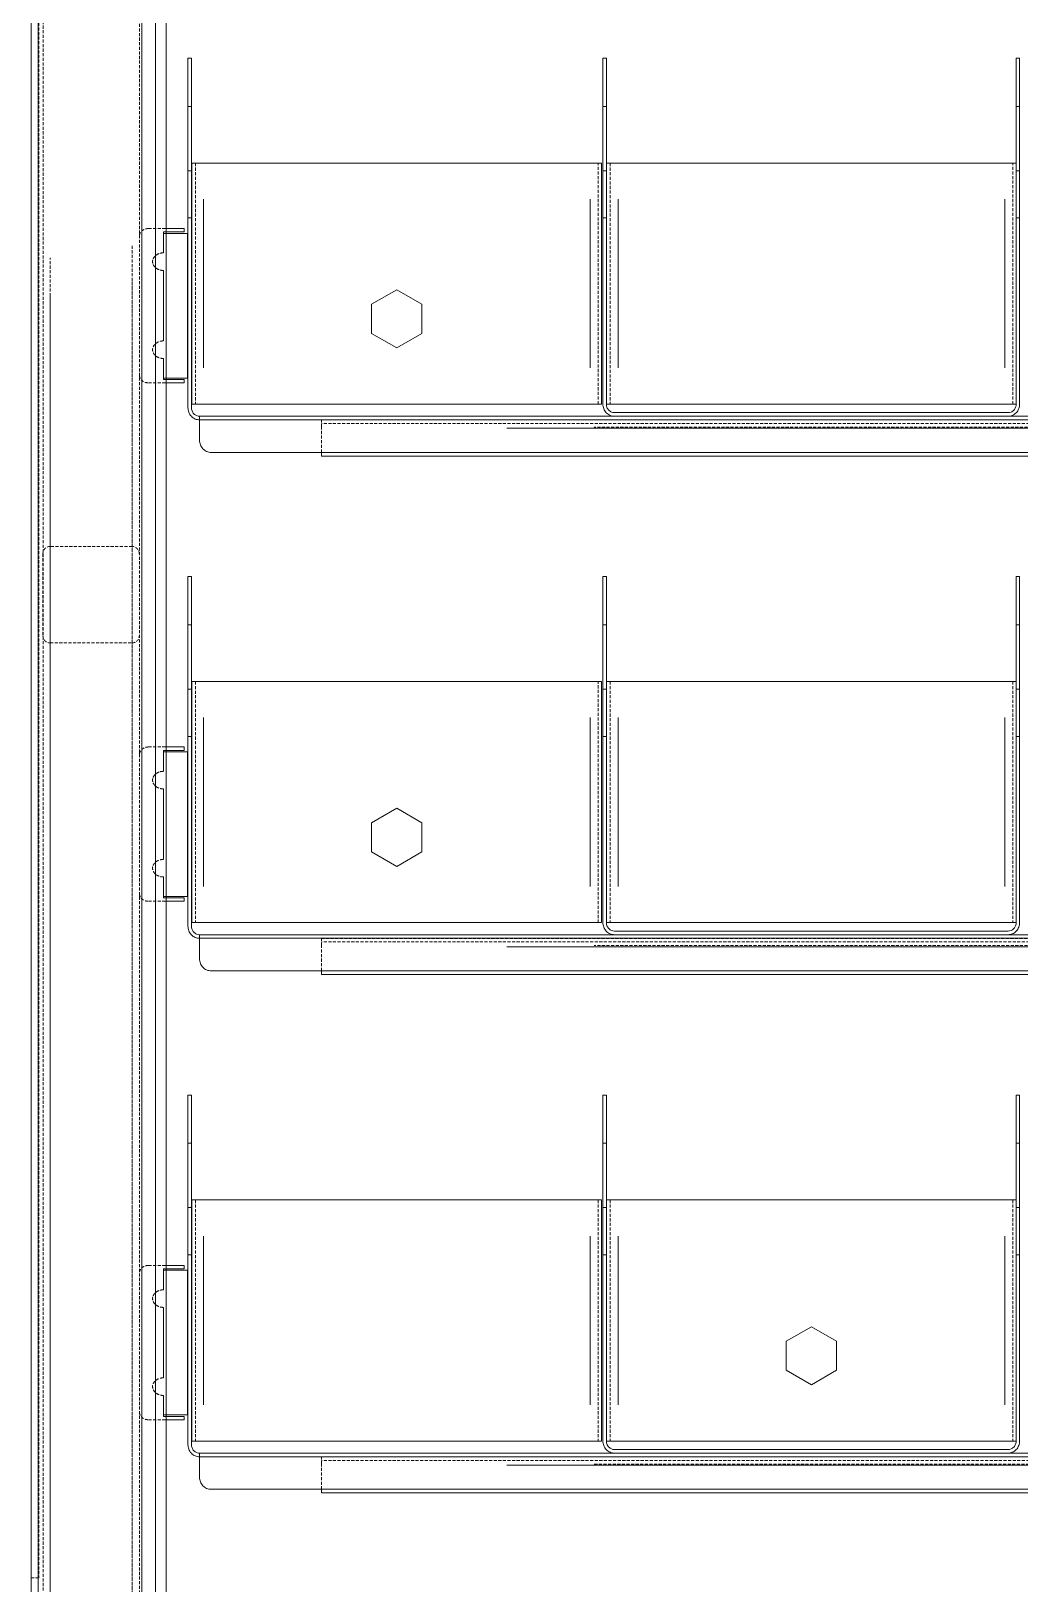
# Model space of a CAD drawing. Header units: millimetres. Extents: x 1242 to 5715, y 197 to 5386.
# Drawn here: x 2871 to 3282, y 2731 to 3375 of the extents above; entities that cross this region are included whole.
import ezdxf

# ---------------------------------------------------------------- set-up
doc = ezdxf.new("R2010")
doc.units = ezdxf.units.MM
doc.linetypes.add('HIDDEN', pattern=[1.905, 1.27, -0.635])

msp = doc.modelspace()

# ---------------------------------------------------------------- linework, layer by layer
at = {"color": 7, "linetype": 'Continuous', "lineweight": 15}
for p, q in [((2871.48, 2515.76), (2871.48, 3779.03)), ((2917.48, 2555.03), (2917.48, 3728.04)), ((2917.5, 3728.02), (2917.5, 2555.05)), ((2923.08, 3722.44), (2923.08, 2560.63)), ((2927.47, 2565.02), (2927.47, 3718.05)), ((2927.47, 3718.05), (2927.47, 2565.02)), ((2936.58, 3364.04), (2938.01, 3364.04)), ((2936.58, 3317.35), (2936.58, 3364.04)), ((2938.01, 3364.04), (2938.01, 3317.35)), ((3108.68, 3364.04), (3110.12, 3364.04)), ((3108.68, 3317.35), (3108.68, 3364.04)), ((3110.12, 3364.04), (3110.12, 3317.35)), ((3280.07, 3364.04), (3281.5, 3364.04)), ((3280.07, 3317.35), (3280.07, 3364.04)), ((3281.5, 3364.04), (3281.5, 3317.35)), ((2936.58, 3297.78), (2936.58, 3317.35)), ((2938.01, 3317.35), (2938.01, 3297.78)), ((2938.23, 3320.54), (2938.23, 3220.54)), ((2943.01, 3320.54), (3103.35, 3320.54)), ((3108.13, 3320.54), (3108.13, 3220.54)), ((3108.68, 3297.78), (3108.68, 3317.35)), ((3110.12, 3317.35), (3110.12, 3297.78)), ((3110.2, 3320.54), (3110.2, 3220.54)), ((3114.98, 3320.54), (3275.32, 3320.54)), ((3280.07, 3297.78), (3280.07, 3317.35)), ((3281.5, 3317.35), (3281.5, 3297.78)), ((2936.58, 3219.04), (2936.58, 3297.78)), ((2938.01, 3297.78), (2938.01, 3219.04)), ((3108.68, 3297.78), (3108.68, 3220.54)), ((3110.12, 3220.54), (3110.12, 3297.78)), ((3280.07, 3220.54), (3280.07, 3297.78)), ((3281.5, 3297.78), (3281.5, 3220.54)), ((2927.47, 3293.38), (2934.93, 3293.38)), ((2934.93, 3291.94), (2927.47, 3291.94)), ((2936.36, 3291.38), (2927.47, 3291.38)), ((2934.93, 3291.94), (2934.93, 3293.38)), ((2936.36, 3231.38), (2936.36, 3291.38)), ((3012.74, 3261.96), (3023.18, 3267.99)), ((3023.18, 3267.99), (3033.63, 3261.96)), ((3012.74, 3249.9), (3012.74, 3261.96)), ((3033.63, 3261.96), (3033.63, 3249.9)), ((3023.18, 3243.87), (3012.74, 3249.9)), ((3033.63, 3249.9), (3023.18, 3243.87)), ((2927.47, 3231.38), (2936.36, 3231.38)), ((2934.93, 3230.81), (2927.47, 3230.81)), ((2927.47, 3229.38), (2934.93, 3229.38)), ((2934.93, 3230.81), (2934.93, 3229.38)), ((3103.35, 3220.54), (2943.01, 3220.54)), ((3275.32, 3220.54), (3114.98, 3220.54)), ((2941.35, 3210.54), (2941.35, 3215.54)), ((2941.35, 3215.54), (3791.61, 3215.54)), ((3791.61, 3215.54), (2941.35, 3215.54)), ((3276.73, 3217.04), (3113.46, 3217.04)), ((3113.46, 3215.54), (3276.73, 3215.54)), ((2941.35, 3205.54), (2941.35, 3210.54)), ((2946.2, 3200.54), (3786.77, 3200.54)), ((2991.9, 3199.02), (2991.9, 3200.54)), ((2991.9, 3199.02), (3746.63, 3199.02)), ((2936.58, 3149.04), (2938.01, 3149.04)), ((2936.58, 3102.35), (2936.58, 3149.04)), ((2938.01, 3149.04), (2938.01, 3102.35)), ((3108.68, 3149.04), (3110.12, 3149.04)), ((3108.68, 3102.35), (3108.68, 3149.04)), ((3110.12, 3149.04), (3110.12, 3102.35)), ((3280.07, 3149.04), (3281.5, 3149.04)), ((3280.07, 3102.35), (3280.07, 3149.04)), ((3281.5, 3149.04), (3281.5, 3102.35)), ((2938.23, 3105.54), (2938.23, 3005.54)), ((2943.01, 3105.54), (3103.35, 3105.54)), ((3108.13, 3105.54), (3108.13, 3005.54)), ((3110.2, 3005.54), (3110.2, 3105.54)), ((3114.98, 3105.54), (3275.32, 3105.54)), ((2936.58, 3082.78), (2936.58, 3102.35)), ((2938.01, 3102.35), (2938.01, 3082.78)), ((3108.68, 3082.78), (3108.68, 3102.35)), ((3110.12, 3102.35), (3110.12, 3082.78)), ((3280.07, 3082.78), (3280.07, 3102.35)), ((3281.5, 3102.35), (3281.5, 3082.78)), ((2927.47, 3078.38), (2934.93, 3078.38)), ((2934.93, 3076.94), (2934.93, 3078.38)), ((2936.58, 3004.04), (2936.58, 3082.78)), ((2938.01, 3082.78), (2938.01, 3004.04)), ((3108.68, 3082.78), (3108.68, 3005.54)), ((3110.12, 3005.54), (3110.12, 3082.78)), ((3280.07, 3005.54), (3280.07, 3082.78)), ((3281.5, 3082.78), (3281.5, 3005.54)), ((2934.93, 3076.94), (2927.47, 3076.94)), ((2936.36, 3076.38), (2927.47, 3076.38)), ((2936.36, 3016.38), (2936.36, 3076.38)), ((3012.74, 3046.96), (3023.18, 3052.99)), ((3023.18, 3052.99), (3033.63, 3046.96)), ((3012.74, 3034.9), (3012.74, 3046.96)), ((3033.63, 3046.96), (3033.63, 3034.9)), ((3023.18, 3028.87), (3012.74, 3034.9)), ((3033.63, 3034.9), (3023.18, 3028.87)), ((2927.47, 3016.38), (2936.36, 3016.38)), ((2934.93, 3015.81), (2927.47, 3015.81)), ((2927.47, 3014.38), (2934.93, 3014.38)), ((2934.93, 3015.81), (2934.93, 3014.38)), ((3103.35, 3005.54), (2943.01, 3005.54)), ((3276.73, 3002.04), (3113.46, 3002.04)), ((3275.32, 3005.54), (3114.98, 3005.54)), ((3791.61, 3000.54), (2941.35, 3000.54)), ((2941.35, 3000.54), (3791.61, 3000.54)), ((2941.35, 2995.54), (2941.35, 3000.54)), ((2941.35, 2990.54), (2941.35, 2995.54)), ((3113.46, 3000.54), (3276.73, 3000.54)), ((2946.2, 2985.54), (3786.77, 2985.54)), ((2991.9, 2984.02), (2991.9, 2985.54)), ((2991.9, 2984.02), (3746.63, 2984.02)), ((2936.58, 2934.04), (2938.01, 2934.04)), ((2936.58, 2887.35), (2936.58, 2934.04)), ((2938.01, 2934.04), (2938.01, 2887.35)), ((3108.68, 2934.04), (3110.12, 2934.04)), ((3108.68, 2887.35), (3108.68, 2934.04)), ((3110.12, 2934.04), (3110.12, 2887.35)), ((3280.07, 2934.04), (3281.5, 2934.04)), ((3280.07, 2887.35), (3280.07, 2934.04)), ((3281.5, 2934.04), (3281.5, 2887.35)), ((2936.58, 2867.78), (2936.58, 2887.35)), ((2938.01, 2887.35), (2938.01, 2867.78)), ((2938.23, 2790.54), (2938.23, 2890.54)), ((2943.01, 2890.54), (3103.35, 2890.54)), ((3108.13, 2790.54), (3108.13, 2890.54)), ((3108.68, 2867.78), (3108.68, 2887.35)), ((3110.12, 2887.35), (3110.12, 2867.78)), ((3110.2, 2790.54), (3110.2, 2890.54)), ((3114.98, 2890.54), (3275.32, 2890.54)), ((3280.07, 2867.78), (3280.07, 2887.35)), ((3281.5, 2887.35), (3281.5, 2867.78)), ((2936.58, 2789.04), (2936.58, 2867.78)), ((2938.01, 2867.78), (2938.01, 2789.04)), ((3108.68, 2867.78), (3108.68, 2790.54)), ((3110.12, 2790.54), (3110.12, 2867.78)), ((3280.07, 2790.54), (3280.07, 2867.78)), ((3281.5, 2867.78), (3281.5, 2790.54)), ((2927.47, 2863.38), (2934.93, 2863.38)), ((2934.93, 2861.94), (2927.47, 2861.94)), ((2936.36, 2861.38), (2927.47, 2861.38)), ((2934.93, 2861.94), (2934.93, 2863.38)), ((2936.36, 2801.38), (2936.36, 2861.38)), ((3184.71, 2831.96), (3195.15, 2837.99)), ((3195.15, 2837.99), (3205.6, 2831.96)), ((3184.71, 2819.9), (3184.71, 2831.96)), ((3205.6, 2831.96), (3205.6, 2819.9)), ((3195.15, 2813.87), (3184.71, 2819.9)), ((3205.6, 2819.9), (3195.15, 2813.87)), ((2927.47, 2801.38), (2936.36, 2801.38)), ((2934.93, 2800.81), (2927.47, 2800.81)), ((2927.47, 2799.38), (2934.93, 2799.38)), ((2934.93, 2800.81), (2934.93, 2799.38)), ((3103.35, 2790.54), (2943.01, 2790.54)), ((3275.32, 2790.54), (3114.98, 2790.54)), ((2941.35, 2785.54), (3791.61, 2785.54)), ((2941.35, 2780.54), (2941.35, 2785.54)), ((3791.61, 2785.54), (2941.35, 2785.54)), ((3276.73, 2787.04), (3113.46, 2787.04)), ((3113.46, 2785.54), (3276.73, 2785.54)), ((2941.35, 2775.54), (2941.35, 2780.54)), ((2946.2, 2770.54), (3786.77, 2770.54)), ((2991.9, 2769.02), (2991.9, 2770.54)), ((2991.9, 2769.02), (3746.63, 2769.02))]:
    msp.add_line(p, q, dxfattribs=at)
at = {"color": 7, "linetype": 'HIDDEN', "lineweight": 0}
for p, q in [((2874.69, 3641.57), (2874.69, 2733.8)), ((2876.48, 3398.46), (2876.48, 2514.03)), ((2936.79, 3344.04), (2937.8, 3344.04)), ((3108.9, 3344.04), (3109.9, 3344.04)), ((3280.29, 3344.04), (3281.29, 3344.04)), ((2939.67, 3320.54), (2939.67, 3220.54)), ((3106.7, 3220.54), (3106.7, 3320.54)), ((3111.63, 3320.54), (3111.63, 3220.54)), ((3278.66, 3220.54), (3278.66, 3320.54)), ((3280.1, 3320.54), (3280.1, 3220.54)), ((2943.01, 3235.54), (2943.01, 3305.54)), ((3103.35, 3235.54), (3103.35, 3305.54)), ((3114.98, 3235.54), (3114.98, 3305.54)), ((3275.32, 3235.54), (3275.32, 3305.54)), ((2920.21, 3293.38), (2927.47, 3293.38)), ((2927.47, 3291.94), (2926.42, 3291.94)), ((2926.42, 3291.94), (2926.42, 3283.29)), ((2926.42, 3291.38), (2926.42, 3283.29)), ((2927.47, 3291.38), (2926.42, 3291.38)), ((2913.48, 3286.26), (2913.48, 2680.78)), ((2879.48, 2651.88), (2879.48, 3281.16)), ((2913.48, 3271.35), (2913.48, 2678.15)), ((2926.42, 3275.99), (2926.42, 3246.77)), ((2926.42, 3246.77), (2926.42, 3275.99)), ((2879.48, 2649.25), (2879.48, 3266.25)), ((2926.42, 3231.38), (2926.42, 3239.47)), ((2926.42, 3230.81), (2926.42, 3239.47)), ((2920.21, 3229.38), (2927.47, 3229.38)), ((2926.42, 3231.38), (2927.47, 3231.38)), ((2927.47, 3230.81), (2926.42, 3230.81)), ((3791.61, 3214.04), (2941.35, 3214.04)), ((2941.35, 3214.04), (3791.61, 3214.04)), ((2991.9, 3214.02), (3746.63, 3214.02)), ((2991.9, 3211.02), (2991.9, 3214.02)), ((3746.63, 3212.52), (2991.9, 3212.52)), ((2991.9, 3200.54), (2991.9, 3211.02)), ((3664.07, 3210.54), (3068.89, 3210.54)), ((3633.42, 3211.02), (3105.11, 3211.02)), ((2876.38, 3158.54), (2876.38, 3124.54)), ((2913.38, 3161.54), (2879.38, 3161.54)), ((2936.79, 3129.04), (2937.8, 3129.04)), ((3108.9, 3129.04), (3109.9, 3129.04)), ((3280.29, 3129.04), (3281.29, 3129.04)), ((2879.38, 3121.54), (2913.38, 3121.54)), ((2939.67, 3105.54), (2939.67, 3005.54)), ((3106.7, 3005.54), (3106.7, 3105.54)), ((3111.63, 3105.54), (3111.63, 3005.54)), ((3278.66, 3105.54), (3278.66, 3005.54)), ((3280.1, 3005.54), (3280.1, 3105.54)), ((2943.01, 3020.54), (2943.01, 3090.54)), ((3103.35, 3020.54), (3103.35, 3090.54)), ((3114.98, 3090.54), (3114.98, 3020.54)), ((3275.32, 3020.54), (3275.32, 3090.54)), ((2920.21, 3078.38), (2927.47, 3078.38)), ((2927.47, 3076.94), (2926.42, 3076.94)), ((2926.42, 3076.94), (2926.42, 3068.29)), ((2926.42, 3076.38), (2926.42, 3068.29)), ((2927.47, 3076.38), (2926.42, 3076.38)), ((2926.42, 3031.77), (2926.42, 3060.99)), ((2926.42, 3060.99), (2926.42, 3031.77)), ((2926.42, 3015.81), (2926.42, 3024.47)), ((2926.42, 3016.38), (2926.42, 3024.47)), ((2920.21, 3014.38), (2927.47, 3014.38)), ((2926.42, 3016.38), (2927.47, 3016.38)), ((2927.47, 3015.81), (2926.42, 3015.81)), ((2941.35, 2999.04), (3791.61, 2999.04)), ((3791.61, 2999.04), (2941.35, 2999.04)), ((2991.9, 2996.02), (2991.9, 2999.02)), ((2991.9, 2999.02), (3746.63, 2999.02)), ((3746.63, 2997.52), (2991.9, 2997.52)), ((2991.9, 2985.54), (2991.9, 2996.02)), ((3664.07, 2995.54), (3068.89, 2995.54)), ((3633.42, 2996.02), (3105.11, 2996.02)), ((2936.79, 2914.04), (2937.8, 2914.04)), ((3108.9, 2914.04), (3109.9, 2914.04)), ((3280.29, 2914.04), (3281.29, 2914.04)), ((2939.67, 2890.54), (2939.67, 2790.54)), ((3106.7, 2890.54), (3106.7, 2790.54)), ((3111.63, 2890.54), (3111.63, 2790.54)), ((3278.66, 2890.54), (3278.66, 2790.54)), ((3280.1, 2790.54), (3280.1, 2890.54)), ((2943.01, 2875.54), (2943.01, 2805.54)), ((3103.35, 2805.54), (3103.35, 2875.54)), ((3114.98, 2875.54), (3114.98, 2805.54)), ((3275.32, 2805.54), (3275.32, 2875.54)), ((2920.21, 2863.38), (2927.47, 2863.38)), ((2927.47, 2861.94), (2926.42, 2861.94)), ((2926.42, 2861.94), (2926.42, 2853.29)), ((2926.42, 2861.38), (2926.42, 2853.29)), ((2927.47, 2861.38), (2926.42, 2861.38)), ((2926.42, 2845.99), (2926.42, 2816.77)), ((2926.42, 2816.77), (2926.42, 2845.99)), ((2926.42, 2801.38), (2926.42, 2809.47)), ((2926.42, 2800.81), (2926.42, 2809.47)), ((2926.42, 2801.38), (2927.47, 2801.38)), ((2920.21, 2799.38), (2927.47, 2799.38)), ((2927.47, 2800.81), (2926.42, 2800.81)), ((3791.61, 2784.04), (2941.35, 2784.04)), ((2941.35, 2784.04), (3791.61, 2784.04)), ((2991.9, 2784.02), (3746.63, 2784.02)), ((2991.9, 2781.02), (2991.9, 2784.02)), ((3746.63, 2782.52), (2991.9, 2782.52)), ((2991.9, 2770.54), (2991.9, 2781.02)), ((3664.07, 2780.54), (3068.89, 2780.54)), ((3105.11, 2781.02), (3633.42, 2781.02)), ((2871.48, 2733.8), (2874.69, 2733.8))]:
    msp.add_line(p, q, dxfattribs=at)
at = {"color": 8, "linetype": 'Continuous', "lineweight": 15}
for p, q in [((2874.48, 3588.98), (2874.48, 2702.08)), ((2936.79, 3317.35), (2937.8, 3317.35)), ((3108.9, 3317.35), (3109.9, 3317.35)), ((3280.29, 3317.35), (3281.29, 3317.35)), ((2943.01, 3305.54), (2943.01, 3235.54)), ((3103.35, 3305.54), (3103.35, 3235.54)), ((3114.98, 3305.54), (3114.98, 3235.54)), ((3275.32, 3305.54), (3275.32, 3235.54)), ((2937.8, 3297.78), (2936.79, 3297.78)), ((3109.9, 3297.78), (3108.9, 3297.78)), ((3281.29, 3297.78), (3280.29, 3297.78)), ((3664.07, 3210.54), (3068.89, 3210.54)), ((2936.79, 3102.35), (2937.8, 3102.35)), ((3108.9, 3102.35), (3109.9, 3102.35)), ((3280.29, 3102.35), (3281.29, 3102.35)), ((2943.01, 3090.54), (2943.01, 3020.54)), ((3103.35, 3090.54), (3103.35, 3020.54)), ((3114.98, 3020.54), (3114.98, 3090.54)), ((3275.32, 3020.54), (3275.32, 3090.54)), ((2937.8, 3082.78), (2936.79, 3082.78)), ((3109.9, 3082.78), (3108.9, 3082.78)), ((3281.29, 3082.78), (3280.29, 3082.78)), ((3664.07, 2995.54), (3068.89, 2995.54)), ((2936.79, 2887.35), (2937.8, 2887.35)), ((3108.9, 2887.35), (3109.9, 2887.35)), ((3280.29, 2887.35), (3281.29, 2887.35)), ((2943.01, 2805.54), (2943.01, 2875.54)), ((3103.35, 2805.54), (3103.35, 2875.54)), ((3114.98, 2805.54), (3114.98, 2875.54)), ((3275.32, 2805.54), (3275.32, 2875.54)), ((2937.8, 2867.78), (2936.79, 2867.78)), ((3109.9, 2867.78), (3108.9, 2867.78)), ((3281.29, 2867.78), (3280.29, 2867.78)), ((3664.07, 2780.54), (3068.89, 2780.54))]:
    msp.add_line(p, q, dxfattribs=at)
at = {"color": 7, "linetype": 'HIDDEN', "lineweight": 0}
for centre, start, end in [((2879.38, 3158.54), 90, 180), ((2913.38, 3158.54), 0, 90), ((2879.38, 3124.54), 180, 270), ((2913.38, 3124.54), 270, 0)]:
    msp.add_arc(centre, 3, start, end, dxfattribs=at)
for points, knots in [([(2916.48, 2554.03), (2916.48, 2554.8), (2916.48, 2562.42), (2916.48, 2576.52), (2916.48, 2595.95), (2916.48, 2614.24), (2916.48, 2631.1), (2916.48, 2646.56), (2916.48, 2660.66), (2916.48, 2673.76), (2916.48, 2685.83), (2916.48, 2697.76), (2916.48, 2709.66), (2916.48, 2721.89), (2916.48, 2733.95), (2916.48, 2746.11), (2916.48, 2758.35), (2916.48, 2770.67), (2916.48, 2792.02), (2916.48, 2822.48), (2916.48, 2862), (2916.48, 2901.62), (2916.48, 2937.65), (2916.48, 2970.07), (2916.48, 2998.88), (2916.48, 3027.62), (2916.48, 3055.91), (2916.48, 3083.36), (2916.48, 3109.66), (2916.48, 3129.13), (2916.48, 3142.37), (2916.48, 3150.01), (2916.48, 3158.34), (2916.48, 3167.43), (2916.48, 3177.3), (2916.48, 3188.63), (2916.48, 3201.54), (2916.48, 3216.12), (2916.48, 3231.76), (2916.48, 3248.6), (2916.48, 3266.64), (2916.48, 3285.9), (2916.48, 3306.26), (2916.48, 3327.74), (2916.48, 3350.33), (2916.48, 3374.03), (2916.48, 3390.19), (2916.48, 3398.46)], [0, 0, 0, 0, 0.002711, 0.027077, 0.050091, 0.071752, 0.092061, 0.10997, 0.126677, 0.142181, 0.156484, 0.169583, 0.184553, 0.198744, 0.213035, 0.227428, 0.241922, 0.256517, 0.271213, 0.31778, 0.364705, 0.411629, 0.458555, 0.492683, 0.52681, 0.560937, 0.594782, 0.627319, 0.658455, 0.68819, 0.696514, 0.70547, 0.715334, 0.726106, 0.737786, 0.750375, 0.766378, 0.783643, 0.80217, 0.821958, 0.843451, 0.866257, 0.890378, 0.915813, 0.942561, 0.970623, 1, 1, 1, 1]), ([(2920.21, 3293.38), (2919.77, 3293.38), (2919.29, 3293.32), (2918.38, 3293.02), (2917.94, 3292.79), (2917.21, 3292.21), (2916.92, 3291.85), (2916.56, 3291.11), (2916.48, 3290.73), (2916.48, 3290.38)], [0, 0, 0, 0, 0.25, 0.25, 0.5, 0.5, 0.75, 0.75, 1, 1, 1, 1]), ([(2926.42, 3283.29), (2925.89, 3283.29), (2925.31, 3283.21), (2924.19, 3282.85), (2923.66, 3282.57), (2922.77, 3281.86), (2922.43, 3281.43), (2921.98, 3280.53), (2921.89, 3280.07), (2921.89, 3279.21), (2921.98, 3278.74), (2922.43, 3277.85), (2922.77, 3277.41), (2923.66, 3276.7), (2924.19, 3276.42), (2925.31, 3276.07), (2925.89, 3275.99), (2926.42, 3275.99)], [0, 0, 0, 0, 0.125, 0.125, 0.25, 0.25, 0.375, 0.375, 0.5, 0.5, 0.625, 0.625, 0.75, 0.75, 0.875, 0.875, 1, 1, 1, 1]), ([(2926.42, 3275.99), (2925.89, 3275.99), (2925.31, 3276.07), (2924.19, 3276.42), (2923.66, 3276.7), (2922.77, 3277.41), (2922.43, 3277.85), (2921.98, 3278.74), (2921.89, 3279.21), (2921.89, 3280.07), (2921.98, 3280.53), (2922.43, 3281.43), (2922.77, 3281.86), (2923.66, 3282.57), (2924.19, 3282.85), (2925.31, 3283.21), (2925.89, 3283.29), (2926.42, 3283.29)], [0, 0, 0, 0, 0.125, 0.125, 0.25, 0.25, 0.375, 0.375, 0.5, 0.5, 0.625, 0.625, 0.75, 0.75, 0.875, 0.875, 1, 1, 1, 1]), ([(2926.42, 3239.47), (2925.89, 3239.47), (2925.31, 3239.55), (2924.19, 3239.91), (2923.66, 3240.18), (2922.77, 3240.9), (2922.43, 3241.33), (2921.98, 3242.23), (2921.89, 3242.69), (2921.89, 3243.55), (2921.98, 3244.01), (2922.43, 3244.91), (2922.77, 3245.34), (2923.66, 3246.06), (2924.19, 3246.34), (2925.31, 3246.69), (2925.89, 3246.77), (2926.42, 3246.77)], [0, 0, 0, 0, 0.125, 0.125, 0.25, 0.25, 0.375, 0.375, 0.5, 0.5, 0.625, 0.625, 0.75, 0.75, 0.875, 0.875, 1, 1, 1, 1]), ([(2926.42, 3239.47), (2925.89, 3239.47), (2925.31, 3239.55), (2924.19, 3239.91), (2923.66, 3240.18), (2922.77, 3240.9), (2922.43, 3241.33), (2921.98, 3242.23), (2921.89, 3242.69), (2921.89, 3243.55), (2921.98, 3244.01), (2922.43, 3244.91), (2922.77, 3245.34), (2923.66, 3246.06), (2924.19, 3246.34), (2925.31, 3246.69), (2925.89, 3246.77), (2926.42, 3246.77)], [0, 0, 0, 0, 0.125, 0.125, 0.25, 0.25, 0.375, 0.375, 0.5, 0.5, 0.625, 0.625, 0.75, 0.75, 0.875, 0.875, 1, 1, 1, 1]), ([(2916.48, 3232.38), (2916.48, 3232.03), (2916.56, 3231.64), (2916.92, 3230.91), (2917.21, 3230.55), (2917.94, 3229.97), (2918.38, 3229.74), (2919.29, 3229.44), (2919.77, 3229.38), (2920.21, 3229.38)], [0, 0, 0, 0, 0.25, 0.25, 0.5, 0.5, 0.75, 0.75, 1, 1, 1, 1]), ([(2920.21, 3078.38), (2919.77, 3078.38), (2919.29, 3078.32), (2918.38, 3078.02), (2917.94, 3077.79), (2917.21, 3077.21), (2916.92, 3076.85), (2916.56, 3076.11), (2916.48, 3075.73), (2916.48, 3075.38)], [0, 0, 0, 0, 0.25, 0.25, 0.5, 0.5, 0.75, 0.75, 1, 1, 1, 1]), ([(2926.42, 3060.99), (2925.89, 3060.99), (2925.31, 3061.07), (2924.19, 3061.42), (2923.66, 3061.7), (2922.77, 3062.41), (2922.43, 3062.85), (2921.98, 3063.74), (2921.89, 3064.21), (2921.89, 3065.07), (2921.98, 3065.53), (2922.43, 3066.43), (2922.77, 3066.86), (2923.66, 3067.57), (2924.19, 3067.85), (2925.31, 3068.21), (2925.89, 3068.29), (2926.42, 3068.29)], [0, 0, 0, 0, 0.125, 0.125, 0.25, 0.25, 0.375, 0.375, 0.5, 0.5, 0.625, 0.625, 0.75, 0.75, 0.875, 0.875, 1, 1, 1, 1]), ([(2926.42, 3068.29), (2925.89, 3068.29), (2925.31, 3068.21), (2924.19, 3067.85), (2923.66, 3067.57), (2922.77, 3066.86), (2922.43, 3066.43), (2921.98, 3065.53), (2921.89, 3065.07), (2921.89, 3064.21), (2921.98, 3063.74), (2922.43, 3062.85), (2922.77, 3062.41), (2923.66, 3061.7), (2924.19, 3061.42), (2925.31, 3061.07), (2925.89, 3060.99), (2926.42, 3060.99)], [0, 0, 0, 0, 0.125, 0.125, 0.25, 0.25, 0.375, 0.375, 0.5, 0.5, 0.625, 0.625, 0.75, 0.75, 0.875, 0.875, 1, 1, 1, 1]), ([(2926.42, 3024.47), (2925.89, 3024.47), (2925.31, 3024.55), (2924.19, 3024.91), (2923.66, 3025.18), (2922.77, 3025.9), (2922.43, 3026.33), (2921.98, 3027.23), (2921.89, 3027.69), (2921.89, 3028.55), (2921.98, 3029.01), (2922.43, 3029.91), (2922.77, 3030.34), (2923.66, 3031.06), (2924.19, 3031.34), (2925.31, 3031.69), (2925.89, 3031.77), (2926.42, 3031.77)], [0, 0, 0, 0, 0.125, 0.125, 0.25, 0.25, 0.375, 0.375, 0.5, 0.5, 0.625, 0.625, 0.75, 0.75, 0.875, 0.875, 1, 1, 1, 1]), ([(2926.42, 3024.47), (2925.89, 3024.47), (2925.31, 3024.55), (2924.19, 3024.91), (2923.66, 3025.18), (2922.77, 3025.9), (2922.43, 3026.33), (2921.98, 3027.23), (2921.89, 3027.69), (2921.89, 3028.55), (2921.98, 3029.01), (2922.43, 3029.91), (2922.77, 3030.34), (2923.66, 3031.06), (2924.19, 3031.34), (2925.31, 3031.69), (2925.89, 3031.77), (2926.42, 3031.77)], [0, 0, 0, 0, 0.125, 0.125, 0.25, 0.25, 0.375, 0.375, 0.5, 0.5, 0.625, 0.625, 0.75, 0.75, 0.875, 0.875, 1, 1, 1, 1]), ([(2916.48, 3017.38), (2916.48, 3017.03), (2916.56, 3016.64), (2916.92, 3015.91), (2917.21, 3015.55), (2917.94, 3014.97), (2918.38, 3014.74), (2919.29, 3014.44), (2919.77, 3014.38), (2920.21, 3014.38)], [0, 0, 0, 0, 0.25, 0.25, 0.5, 0.5, 0.75, 0.75, 1, 1, 1, 1]), ([(2920.21, 2863.38), (2919.77, 2863.38), (2919.29, 2863.32), (2918.38, 2863.02), (2917.94, 2862.79), (2917.21, 2862.21), (2916.92, 2861.85), (2916.56, 2861.11), (2916.48, 2860.73), (2916.48, 2860.38)], [0, 0, 0, 0, 0.25, 0.25, 0.5, 0.5, 0.75, 0.75, 1, 1, 1, 1]), ([(2926.42, 2853.29), (2925.89, 2853.29), (2925.31, 2853.21), (2924.19, 2852.85), (2923.66, 2852.57), (2922.77, 2851.86), (2922.43, 2851.43), (2921.98, 2850.53), (2921.89, 2850.07), (2921.89, 2849.21), (2921.98, 2848.74), (2922.43, 2847.85), (2922.77, 2847.41), (2923.66, 2846.7), (2924.19, 2846.42), (2925.31, 2846.07), (2925.89, 2845.99), (2926.42, 2845.99)], [0, 0, 0, 0, 0.125, 0.125, 0.25, 0.25, 0.375, 0.375, 0.5, 0.5, 0.625, 0.625, 0.75, 0.75, 0.875, 0.875, 1, 1, 1, 1]), ([(2926.42, 2845.99), (2925.89, 2845.99), (2925.31, 2846.07), (2924.19, 2846.42), (2923.66, 2846.7), (2922.77, 2847.41), (2922.43, 2847.85), (2921.98, 2848.74), (2921.89, 2849.21), (2921.89, 2850.07), (2921.98, 2850.53), (2922.43, 2851.43), (2922.77, 2851.86), (2923.66, 2852.57), (2924.19, 2852.85), (2925.31, 2853.21), (2925.89, 2853.29), (2926.42, 2853.29)], [0, 0, 0, 0, 0.125, 0.125, 0.25, 0.25, 0.375, 0.375, 0.5, 0.5, 0.625, 0.625, 0.75, 0.75, 0.875, 0.875, 1, 1, 1, 1]), ([(2926.42, 2809.47), (2925.89, 2809.47), (2925.31, 2809.55), (2924.19, 2809.91), (2923.66, 2810.18), (2922.77, 2810.9), (2922.43, 2811.33), (2921.98, 2812.23), (2921.89, 2812.69), (2921.89, 2813.55), (2921.98, 2814.01), (2922.43, 2814.91), (2922.77, 2815.34), (2923.66, 2816.06), (2924.19, 2816.34), (2925.31, 2816.69), (2925.89, 2816.77), (2926.42, 2816.77)], [0, 0, 0, 0, 0.125, 0.125, 0.25, 0.25, 0.375, 0.375, 0.5, 0.5, 0.625, 0.625, 0.75, 0.75, 0.875, 0.875, 1, 1, 1, 1]), ([(2926.42, 2809.47), (2925.89, 2809.47), (2925.31, 2809.55), (2924.19, 2809.91), (2923.66, 2810.18), (2922.77, 2810.9), (2922.43, 2811.33), (2921.98, 2812.23), (2921.89, 2812.69), (2921.89, 2813.55), (2921.98, 2814.01), (2922.43, 2814.91), (2922.77, 2815.34), (2923.66, 2816.06), (2924.19, 2816.34), (2925.31, 2816.69), (2925.89, 2816.77), (2926.42, 2816.77)], [0, 0, 0, 0, 0.125, 0.125, 0.25, 0.25, 0.375, 0.375, 0.5, 0.5, 0.625, 0.625, 0.75, 0.75, 0.875, 0.875, 1, 1, 1, 1]), ([(2916.48, 2802.38), (2916.48, 2802.03), (2916.56, 2801.64), (2916.92, 2800.91), (2917.21, 2800.55), (2917.94, 2799.97), (2918.38, 2799.74), (2919.29, 2799.44), (2919.77, 2799.38), (2920.21, 2799.38)], [0, 0, 0, 0, 0.25, 0.25, 0.5, 0.5, 0.75, 0.75, 1, 1, 1, 1])]:
    msp.add_open_spline(points, degree=3, knots=knots, dxfattribs=at)
at = {"color": 7, "linetype": 'Continuous', "lineweight": 15}
for points, knots in [([(2938.23, 3320.54), (2938.23, 3320.54), (2938.34, 3320.54), (2938.69, 3320.54), (2938.83, 3320.54), (2939.19, 3320.54), (2939.4, 3320.54), (2939.87, 3320.54), (2940.12, 3320.54), (2940.67, 3320.54), (2940.96, 3320.54), (2941.84, 3320.54), (2942.45, 3320.54), (2943.01, 3320.54)], [0, 0, 0, 0, 0.25, 0.25, 0.375, 0.375, 0.5, 0.5, 0.625, 0.625, 0.75, 0.75, 1, 1, 1, 1]), ([(3103.35, 3320.54), (3103.92, 3320.54), (3104.52, 3320.54), (3105.41, 3320.54), (3105.7, 3320.54), (3106.24, 3320.54), (3106.5, 3320.54), (3106.97, 3320.54), (3107.17, 3320.54), (3107.53, 3320.54), (3107.68, 3320.54), (3108.03, 3320.54), (3108.13, 3320.54), (3108.13, 3320.54)], [0, 0, 0, 0, 0.25, 0.25, 0.375, 0.375, 0.5, 0.5, 0.625, 0.625, 0.75, 0.75, 1, 1, 1, 1]), ([(3110.2, 3320.54), (3110.2, 3320.54), (3110.3, 3320.54), (3110.65, 3320.54), (3110.8, 3320.54), (3111.16, 3320.54), (3111.37, 3320.54), (3111.83, 3320.54), (3112.09, 3320.54), (3112.64, 3320.54), (3112.92, 3320.54), (3113.81, 3320.54), (3114.41, 3320.54), (3114.98, 3320.54)], [0, 0, 0, 0, 0.25, 0.25, 0.375, 0.375, 0.5, 0.5, 0.625, 0.625, 0.75, 0.75, 1, 1, 1, 1]), ([(3275.32, 3320.54), (3275.88, 3320.54), (3276.49, 3320.54), (3277.37, 3320.54), (3277.66, 3320.54), (3278.21, 3320.54), (3278.47, 3320.54), (3278.93, 3320.54), (3279.14, 3320.54), (3279.5, 3320.54), (3279.65, 3320.54), (3279.99, 3320.54), (3280.1, 3320.54), (3280.1, 3320.54)], [0, 0, 0, 0, 0.25, 0.25, 0.375, 0.375, 0.5, 0.5, 0.625, 0.625, 0.75, 0.75, 1, 1, 1, 1]), ([(2943.01, 3220.54), (2942.45, 3220.54), (2941.84, 3220.54), (2940.96, 3220.54), (2940.67, 3220.54), (2940.12, 3220.54), (2939.87, 3220.54), (2939.4, 3220.54), (2939.19, 3220.54), (2938.83, 3220.54), (2938.69, 3220.54), (2938.34, 3220.54), (2938.23, 3220.54), (2938.23, 3220.54)], [0, 0, 0, 0, 0.25, 0.25, 0.375, 0.375, 0.5, 0.5, 0.625, 0.625, 0.75, 0.75, 1, 1, 1, 1]), ([(3108.13, 3220.54), (3108.13, 3220.54), (3108.03, 3220.54), (3107.68, 3220.54), (3107.53, 3220.54), (3107.17, 3220.54), (3106.97, 3220.54), (3106.5, 3220.54), (3106.24, 3220.54), (3105.7, 3220.54), (3105.41, 3220.54), (3104.52, 3220.54), (3103.92, 3220.54), (3103.35, 3220.54)], [0, 0, 0, 0, 0.25, 0.25, 0.375, 0.375, 0.5, 0.5, 0.625, 0.625, 0.75, 0.75, 1, 1, 1, 1]), ([(3108.68, 3220.54), (3108.68, 3219.95), (3108.79, 3219.31), (3109.13, 3218.39), (3109.28, 3218.09), (3109.64, 3217.51), (3109.85, 3217.24), (3110.32, 3216.76), (3110.57, 3216.54), (3111.12, 3216.16), (3111.41, 3216.01), (3112.29, 3215.64), (3112.9, 3215.54), (3113.46, 3215.54)], [0, 0, 0, 0, 0.25, 0.25, 0.375, 0.375, 0.5, 0.5, 0.625, 0.625, 0.75, 0.75, 1, 1, 1, 1]), ([(3113.46, 3217.04), (3113.07, 3217.04), (3112.64, 3217.11), (3111.82, 3217.45), (3111.42, 3217.72), (3110.77, 3218.4), (3110.51, 3218.82), (3110.19, 3219.68), (3110.12, 3220.12), (3110.12, 3220.54)], [0, 0, 0, 0, 0.25, 0.25, 0.5, 0.5, 0.75, 0.75, 1, 1, 1, 1]), ([(3114.98, 3220.54), (3114.41, 3220.54), (3113.81, 3220.54), (3112.92, 3220.54), (3112.64, 3220.54), (3112.09, 3220.54), (3111.83, 3220.54), (3111.37, 3220.54), (3111.16, 3220.54), (3110.8, 3220.54), (3110.65, 3220.54), (3110.3, 3220.54), (3110.2, 3220.54), (3110.2, 3220.54)], [0, 0, 0, 0, 0.25, 0.25, 0.375, 0.375, 0.5, 0.5, 0.625, 0.625, 0.75, 0.75, 1, 1, 1, 1]), ([(3280.1, 3220.54), (3280.1, 3220.54), (3279.99, 3220.54), (3279.65, 3220.54), (3279.5, 3220.54), (3279.14, 3220.54), (3278.93, 3220.54), (3278.47, 3220.54), (3278.21, 3220.54), (3277.66, 3220.54), (3277.37, 3220.54), (3276.49, 3220.54), (3275.88, 3220.54), (3275.32, 3220.54)], [0, 0, 0, 0, 0.25, 0.25, 0.375, 0.375, 0.5, 0.5, 0.625, 0.625, 0.75, 0.75, 1, 1, 1, 1]), ([(3276.73, 3217.04), (3277.12, 3217.04), (3277.55, 3217.11), (3278.37, 3217.45), (3278.77, 3217.72), (3279.42, 3218.4), (3279.67, 3218.82), (3280, 3219.68), (3280.07, 3220.12), (3280.07, 3220.54)], [0, 0, 0, 0, 0.25, 0.25, 0.5, 0.5, 0.75, 0.75, 1, 1, 1, 1]), ([(3276.73, 3215.54), (3277.29, 3215.54), (3277.9, 3215.64), (3278.78, 3216.01), (3279.07, 3216.16), (3279.61, 3216.54), (3279.87, 3216.76), (3280.34, 3217.24), (3280.55, 3217.51), (3280.9, 3218.09), (3281.05, 3218.39), (3281.4, 3219.31), (3281.5, 3219.95), (3281.5, 3220.54)], [0, 0, 0, 0, 0.25, 0.25, 0.375, 0.375, 0.5, 0.5, 0.625, 0.625, 0.75, 0.75, 1, 1, 1, 1]), ([(2941.35, 3214.04), (2940.79, 3214.04), (2940.18, 3214.14), (2939.3, 3214.51), (2939.01, 3214.66), (2938.47, 3215.04), (2938.21, 3215.26), (2937.74, 3215.74), (2937.53, 3216.01), (2937.18, 3216.59), (2937.03, 3216.89), (2936.68, 3217.81), (2936.58, 3218.45), (2936.58, 3219.04)], [0, 0, 0, 0, 0.25, 0.25, 0.375, 0.375, 0.5, 0.5, 0.625, 0.625, 0.75, 0.75, 1, 1, 1, 1]), ([(2941.35, 3215.54), (2940.96, 3215.54), (2940.54, 3215.61), (2939.71, 3215.95), (2939.32, 3216.22), (2938.66, 3216.9), (2938.41, 3217.32), (2938.08, 3218.18), (2938.01, 3218.62), (2938.01, 3219.04)], [0, 0, 0, 0, 0.25, 0.25, 0.5, 0.5, 0.75, 0.75, 1, 1, 1, 1]), ([(2941.35, 3205.54), (2941.35, 3204.89), (2941.48, 3204.25), (2941.95, 3203.05), (2942.3, 3202.5), (2943.19, 3201.56), (2943.73, 3201.18), (2944.91, 3200.67), (2945.55, 3200.54), (2946.2, 3200.54)], [0, 0, 0, 0, 0.25, 0.25, 0.5, 0.5, 0.75, 0.75, 1, 1, 1, 1]), ([(2938.23, 3105.54), (2938.23, 3105.54), (2938.34, 3105.54), (2938.69, 3105.54), (2938.83, 3105.54), (2939.19, 3105.54), (2939.4, 3105.54), (2939.87, 3105.54), (2940.12, 3105.54), (2940.67, 3105.54), (2940.96, 3105.54), (2941.84, 3105.54), (2942.45, 3105.54), (2943.01, 3105.54)], [0, 0, 0, 0, 0.25, 0.25, 0.375, 0.375, 0.5, 0.5, 0.625, 0.625, 0.75, 0.75, 1, 1, 1, 1]), ([(3103.35, 3105.54), (3103.92, 3105.54), (3104.52, 3105.54), (3105.41, 3105.54), (3105.7, 3105.54), (3106.24, 3105.54), (3106.5, 3105.54), (3106.97, 3105.54), (3107.17, 3105.54), (3107.53, 3105.54), (3107.68, 3105.54), (3108.03, 3105.54), (3108.13, 3105.54), (3108.13, 3105.54)], [0, 0, 0, 0, 0.25, 0.25, 0.375, 0.375, 0.5, 0.5, 0.625, 0.625, 0.75, 0.75, 1, 1, 1, 1]), ([(3110.2, 3105.54), (3110.2, 3105.54), (3110.3, 3105.54), (3110.65, 3105.54), (3110.8, 3105.54), (3111.16, 3105.54), (3111.37, 3105.54), (3111.83, 3105.54), (3112.09, 3105.54), (3112.64, 3105.54), (3112.92, 3105.54), (3113.81, 3105.54), (3114.41, 3105.54), (3114.98, 3105.54)], [0, 0, 0, 0, 0.25, 0.25, 0.375, 0.375, 0.5, 0.5, 0.625, 0.625, 0.75, 0.75, 1, 1, 1, 1]), ([(3275.32, 3105.54), (3275.88, 3105.54), (3276.49, 3105.54), (3277.37, 3105.54), (3277.66, 3105.54), (3278.21, 3105.54), (3278.47, 3105.54), (3278.93, 3105.54), (3279.14, 3105.54), (3279.5, 3105.54), (3279.65, 3105.54), (3279.99, 3105.54), (3280.1, 3105.54), (3280.1, 3105.54)], [0, 0, 0, 0, 0.25, 0.25, 0.375, 0.375, 0.5, 0.5, 0.625, 0.625, 0.75, 0.75, 1, 1, 1, 1]), ([(2941.35, 2999.04), (2940.79, 2999.04), (2940.18, 2999.14), (2939.3, 2999.51), (2939.01, 2999.66), (2938.47, 3000.04), (2938.21, 3000.26), (2937.74, 3000.74), (2937.53, 3001.01), (2937.18, 3001.59), (2937.03, 3001.89), (2936.68, 3002.81), (2936.58, 3003.45), (2936.58, 3004.04)], [0, 0, 0, 0, 0.25, 0.25, 0.375, 0.375, 0.5, 0.5, 0.625, 0.625, 0.75, 0.75, 1, 1, 1, 1]), ([(2941.35, 3000.54), (2940.96, 3000.54), (2940.54, 3000.61), (2939.71, 3000.95), (2939.32, 3001.22), (2938.66, 3001.9), (2938.41, 3002.32), (2938.08, 3003.18), (2938.01, 3003.62), (2938.01, 3004.04)], [0, 0, 0, 0, 0.25, 0.25, 0.5, 0.5, 0.75, 0.75, 1, 1, 1, 1]), ([(2943.01, 3005.54), (2942.45, 3005.54), (2941.84, 3005.54), (2940.96, 3005.54), (2940.67, 3005.54), (2940.12, 3005.54), (2939.87, 3005.54), (2939.4, 3005.54), (2939.19, 3005.54), (2938.83, 3005.54), (2938.69, 3005.54), (2938.34, 3005.54), (2938.23, 3005.54), (2938.23, 3005.54)], [0, 0, 0, 0, 0.25, 0.25, 0.375, 0.375, 0.5, 0.5, 0.625, 0.625, 0.75, 0.75, 1, 1, 1, 1]), ([(3108.13, 3005.54), (3108.13, 3005.54), (3108.03, 3005.54), (3107.68, 3005.54), (3107.53, 3005.54), (3107.17, 3005.54), (3106.97, 3005.54), (3106.5, 3005.54), (3106.24, 3005.54), (3105.7, 3005.54), (3105.41, 3005.54), (3104.52, 3005.54), (3103.92, 3005.54), (3103.35, 3005.54)], [0, 0, 0, 0, 0.25, 0.25, 0.375, 0.375, 0.5, 0.5, 0.625, 0.625, 0.75, 0.75, 1, 1, 1, 1]), ([(3108.68, 3005.54), (3108.68, 3004.95), (3108.79, 3004.31), (3109.13, 3003.39), (3109.28, 3003.09), (3109.64, 3002.51), (3109.85, 3002.24), (3110.32, 3001.76), (3110.57, 3001.54), (3111.12, 3001.16), (3111.41, 3001.01), (3112.29, 3000.64), (3112.9, 3000.54), (3113.46, 3000.54)], [0, 0, 0, 0, 0.25, 0.25, 0.375, 0.375, 0.5, 0.5, 0.625, 0.625, 0.75, 0.75, 1, 1, 1, 1]), ([(3113.46, 3002.04), (3113.07, 3002.04), (3112.64, 3002.11), (3111.82, 3002.45), (3111.42, 3002.72), (3110.77, 3003.4), (3110.51, 3003.82), (3110.19, 3004.68), (3110.12, 3005.12), (3110.12, 3005.54)], [0, 0, 0, 0, 0.25, 0.25, 0.5, 0.5, 0.75, 0.75, 1, 1, 1, 1]), ([(3114.98, 3005.54), (3114.41, 3005.54), (3113.81, 3005.54), (3112.92, 3005.54), (3112.64, 3005.54), (3112.09, 3005.54), (3111.83, 3005.54), (3111.37, 3005.54), (3111.16, 3005.54), (3110.8, 3005.54), (3110.65, 3005.54), (3110.3, 3005.54), (3110.2, 3005.54), (3110.2, 3005.54)], [0, 0, 0, 0, 0.25, 0.25, 0.375, 0.375, 0.5, 0.5, 0.625, 0.625, 0.75, 0.75, 1, 1, 1, 1]), ([(3280.1, 3005.54), (3280.1, 3005.54), (3279.99, 3005.54), (3279.65, 3005.54), (3279.5, 3005.54), (3279.14, 3005.54), (3278.93, 3005.54), (3278.47, 3005.54), (3278.21, 3005.54), (3277.66, 3005.54), (3277.37, 3005.54), (3276.49, 3005.54), (3275.88, 3005.54), (3275.32, 3005.54)], [0, 0, 0, 0, 0.25, 0.25, 0.375, 0.375, 0.5, 0.5, 0.625, 0.625, 0.75, 0.75, 1, 1, 1, 1]), ([(3276.73, 3002.04), (3277.12, 3002.04), (3277.55, 3002.11), (3278.37, 3002.45), (3278.77, 3002.72), (3279.42, 3003.4), (3279.67, 3003.82), (3280, 3004.68), (3280.07, 3005.12), (3280.07, 3005.54)], [0, 0, 0, 0, 0.25, 0.25, 0.5, 0.5, 0.75, 0.75, 1, 1, 1, 1]), ([(3276.73, 3000.54), (3277.29, 3000.54), (3277.9, 3000.64), (3278.78, 3001.01), (3279.07, 3001.16), (3279.61, 3001.54), (3279.87, 3001.76), (3280.34, 3002.24), (3280.55, 3002.51), (3280.9, 3003.09), (3281.05, 3003.39), (3281.4, 3004.31), (3281.5, 3004.95), (3281.5, 3005.54)], [0, 0, 0, 0, 0.25, 0.25, 0.375, 0.375, 0.5, 0.5, 0.625, 0.625, 0.75, 0.75, 1, 1, 1, 1]), ([(2941.35, 2990.54), (2941.35, 2989.89), (2941.48, 2989.25), (2941.95, 2988.05), (2942.3, 2987.5), (2943.19, 2986.56), (2943.73, 2986.18), (2944.91, 2985.67), (2945.55, 2985.54), (2946.2, 2985.54)], [0, 0, 0, 0, 0.25, 0.25, 0.5, 0.5, 0.75, 0.75, 1, 1, 1, 1]), ([(2938.23, 2890.54), (2938.23, 2890.54), (2938.34, 2890.54), (2938.69, 2890.54), (2938.83, 2890.54), (2939.19, 2890.54), (2939.4, 2890.54), (2939.87, 2890.54), (2940.12, 2890.54), (2940.67, 2890.54), (2940.96, 2890.54), (2941.84, 2890.54), (2942.45, 2890.54), (2943.01, 2890.54)], [0, 0, 0, 0, 0.25, 0.25, 0.375, 0.375, 0.5, 0.5, 0.625, 0.625, 0.75, 0.75, 1, 1, 1, 1]), ([(3103.35, 2890.54), (3103.92, 2890.54), (3104.52, 2890.54), (3105.41, 2890.54), (3105.7, 2890.54), (3106.24, 2890.54), (3106.5, 2890.54), (3106.97, 2890.54), (3107.17, 2890.54), (3107.53, 2890.54), (3107.68, 2890.54), (3108.03, 2890.54), (3108.13, 2890.54), (3108.13, 2890.54)], [0, 0, 0, 0, 0.25, 0.25, 0.375, 0.375, 0.5, 0.5, 0.625, 0.625, 0.75, 0.75, 1, 1, 1, 1]), ([(3110.2, 2890.54), (3110.2, 2890.54), (3110.3, 2890.54), (3110.65, 2890.54), (3110.8, 2890.54), (3111.16, 2890.54), (3111.37, 2890.54), (3111.83, 2890.54), (3112.09, 2890.54), (3112.64, 2890.54), (3112.92, 2890.54), (3113.81, 2890.54), (3114.41, 2890.54), (3114.98, 2890.54)], [0, 0, 0, 0, 0.25, 0.25, 0.375, 0.375, 0.5, 0.5, 0.625, 0.625, 0.75, 0.75, 1, 1, 1, 1]), ([(3275.32, 2890.54), (3275.88, 2890.54), (3276.49, 2890.54), (3277.37, 2890.54), (3277.66, 2890.54), (3278.21, 2890.54), (3278.47, 2890.54), (3278.93, 2890.54), (3279.14, 2890.54), (3279.5, 2890.54), (3279.65, 2890.54), (3279.99, 2890.54), (3280.1, 2890.54), (3280.1, 2890.54)], [0, 0, 0, 0, 0.25, 0.25, 0.375, 0.375, 0.5, 0.5, 0.625, 0.625, 0.75, 0.75, 1, 1, 1, 1]), ([(2941.35, 2784.04), (2940.79, 2784.04), (2940.18, 2784.14), (2939.3, 2784.51), (2939.01, 2784.66), (2938.47, 2785.04), (2938.21, 2785.26), (2937.74, 2785.74), (2937.53, 2786.01), (2937.18, 2786.59), (2937.03, 2786.89), (2936.68, 2787.81), (2936.58, 2788.45), (2936.58, 2789.04)], [0, 0, 0, 0, 0.25, 0.25, 0.375, 0.375, 0.5, 0.5, 0.625, 0.625, 0.75, 0.75, 1, 1, 1, 1]), ([(2941.35, 2785.54), (2940.96, 2785.54), (2940.54, 2785.61), (2939.71, 2785.95), (2939.32, 2786.22), (2938.66, 2786.9), (2938.41, 2787.32), (2938.08, 2788.18), (2938.01, 2788.62), (2938.01, 2789.04)], [0, 0, 0, 0, 0.25, 0.25, 0.5, 0.5, 0.75, 0.75, 1, 1, 1, 1]), ([(2943.01, 2790.54), (2942.45, 2790.54), (2941.84, 2790.54), (2940.96, 2790.54), (2940.67, 2790.54), (2940.12, 2790.54), (2939.87, 2790.54), (2939.4, 2790.54), (2939.19, 2790.54), (2938.83, 2790.54), (2938.69, 2790.54), (2938.34, 2790.54), (2938.23, 2790.54), (2938.23, 2790.54)], [0, 0, 0, 0, 0.25, 0.25, 0.375, 0.375, 0.5, 0.5, 0.625, 0.625, 0.75, 0.75, 1, 1, 1, 1]), ([(3108.13, 2790.54), (3108.13, 2790.54), (3108.03, 2790.54), (3107.68, 2790.54), (3107.53, 2790.54), (3107.17, 2790.54), (3106.97, 2790.54), (3106.5, 2790.54), (3106.24, 2790.54), (3105.7, 2790.54), (3105.41, 2790.54), (3104.52, 2790.54), (3103.92, 2790.54), (3103.35, 2790.54)], [0, 0, 0, 0, 0.25, 0.25, 0.375, 0.375, 0.5, 0.5, 0.625, 0.625, 0.75, 0.75, 1, 1, 1, 1]), ([(3108.68, 2790.54), (3108.68, 2789.95), (3108.79, 2789.31), (3109.13, 2788.39), (3109.28, 2788.09), (3109.64, 2787.51), (3109.85, 2787.24), (3110.32, 2786.76), (3110.57, 2786.54), (3111.12, 2786.16), (3111.41, 2786.01), (3112.29, 2785.64), (3112.9, 2785.54), (3113.46, 2785.54)], [0, 0, 0, 0, 0.25, 0.25, 0.375, 0.375, 0.5, 0.5, 0.625, 0.625, 0.75, 0.75, 1, 1, 1, 1]), ([(3113.46, 2787.04), (3113.07, 2787.04), (3112.64, 2787.11), (3111.82, 2787.45), (3111.42, 2787.72), (3110.77, 2788.4), (3110.51, 2788.82), (3110.19, 2789.68), (3110.12, 2790.12), (3110.12, 2790.54)], [0, 0, 0, 0, 0.25, 0.25, 0.5, 0.5, 0.75, 0.75, 1, 1, 1, 1]), ([(3114.98, 2790.54), (3114.41, 2790.54), (3113.81, 2790.54), (3112.92, 2790.54), (3112.64, 2790.54), (3112.09, 2790.54), (3111.83, 2790.54), (3111.37, 2790.54), (3111.16, 2790.54), (3110.8, 2790.54), (3110.65, 2790.54), (3110.3, 2790.54), (3110.2, 2790.54), (3110.2, 2790.54)], [0, 0, 0, 0, 0.25, 0.25, 0.375, 0.375, 0.5, 0.5, 0.625, 0.625, 0.75, 0.75, 1, 1, 1, 1]), ([(3280.1, 2790.54), (3280.1, 2790.54), (3279.99, 2790.54), (3279.65, 2790.54), (3279.5, 2790.54), (3279.14, 2790.54), (3278.93, 2790.54), (3278.47, 2790.54), (3278.21, 2790.54), (3277.66, 2790.54), (3277.37, 2790.54), (3276.49, 2790.54), (3275.88, 2790.54), (3275.32, 2790.54)], [0, 0, 0, 0, 0.25, 0.25, 0.375, 0.375, 0.5, 0.5, 0.625, 0.625, 0.75, 0.75, 1, 1, 1, 1]), ([(3276.73, 2787.04), (3277.12, 2787.04), (3277.55, 2787.11), (3278.37, 2787.45), (3278.77, 2787.72), (3279.42, 2788.4), (3279.67, 2788.82), (3280, 2789.68), (3280.07, 2790.12), (3280.07, 2790.54)], [0, 0, 0, 0, 0.25, 0.25, 0.5, 0.5, 0.75, 0.75, 1, 1, 1, 1]), ([(3276.73, 2785.54), (3277.29, 2785.54), (3277.9, 2785.64), (3278.78, 2786.01), (3279.07, 2786.16), (3279.61, 2786.54), (3279.87, 2786.76), (3280.34, 2787.24), (3280.55, 2787.51), (3280.9, 2788.09), (3281.05, 2788.39), (3281.4, 2789.31), (3281.5, 2789.95), (3281.5, 2790.54)], [0, 0, 0, 0, 0.25, 0.25, 0.375, 0.375, 0.5, 0.5, 0.625, 0.625, 0.75, 0.75, 1, 1, 1, 1]), ([(2941.35, 2775.54), (2941.35, 2774.89), (2941.48, 2774.25), (2941.95, 2773.05), (2942.3, 2772.5), (2943.19, 2771.56), (2943.73, 2771.18), (2944.91, 2770.67), (2945.55, 2770.54), (2946.2, 2770.54)], [0, 0, 0, 0, 0.25, 0.25, 0.5, 0.5, 0.75, 0.75, 1, 1, 1, 1])]:
    msp.add_open_spline(points, degree=3, knots=knots, dxfattribs=at)

doc.saveas('drawing.dxf')
